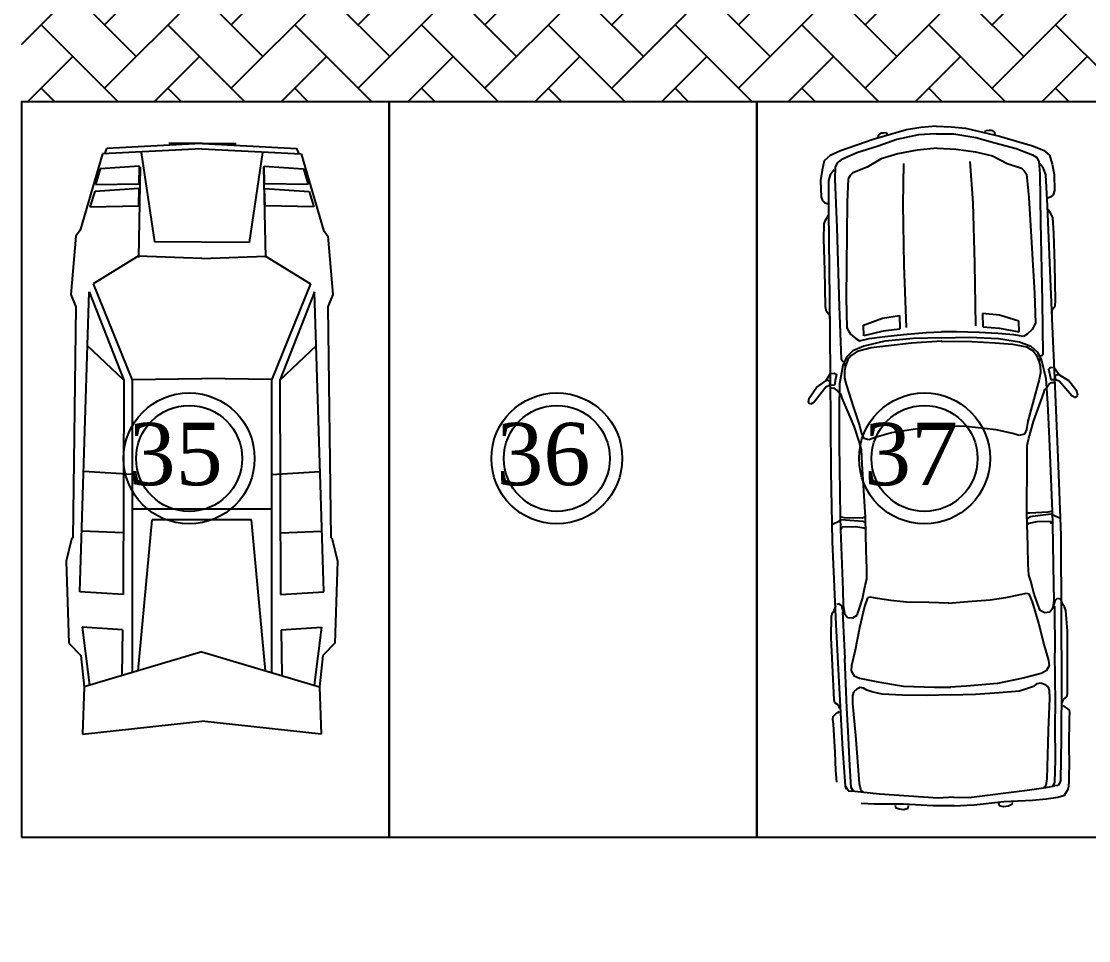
# Model space of a CAD drawing. Header units: millimetres. Extents: x 209.8 to 281.8, y 45 to 110.
# Drawn here: x 209.79 to 217.05, y 73.09 to 79.34 of the extents above; entities that cross this region are included whole.
import ezdxf

# ---------------------------------------------------------------- set-up
doc = ezdxf.new("R2010")
doc.units = ezdxf.units.MM
doc.header["$LTSCALE"] = 0.65
doc.layers.add('cajones', color=235, linetype='Continuous')
doc.layers.add('plazaacceso', color=251, linetype='Continuous')
doc.styles.get("Standard").update_dxf_attribs({"font": 'times.ttf'})

msp = doc.modelspace()

# ---------------------------------------------------------------- hatches: boundary and pattern name
at = {"layer": 'plazaacceso'}
h = msp.add_hatch(dxfattribs=at)
h.set_pattern_fill('AR-HBONE,_O', color=256, scale=0.003)
h.set_pattern_definition([(45, (0, 0), (4e-17, 0.4310523), [0.9144, -0.3048]), (135, (0.21553, 0.21553), (4e-17, 0.4310523), [0.9144, -0.3048])])
h.paths.add_polyline_path([(234.8929, 79.1372, -0.022677), (234.2193, 79.7905), (209.7884, 79.7905), (209.7884, 78.7905), (212.2884, 78.7905), (214.7884, 78.7905), (217.2884, 78.7905), (219.7884, 78.7905), (222.2884, 78.7905), (224.7884, 78.7905), (228.5626, 78.7905), (232.3626, 78.7905), (232.3626, 73.7905), (232.3626, 72.2406), (233.8065, 72.2406, -0.061615), (234.2669, 74.1501, -0.33541), (234.2646, 77.165, 0.262157)])
h.paths.add_polyline_path([(232.3268, 76.7789), (233.2981, 76.5506), (233.2111, 76.1806), (232.2398, 76.4089)], flags=25)
h.paths.add_polyline_path([(232.7684, 77.3775), (233.6738, 76.9856), (233.5229, 76.6369), (232.6175, 77.0288)], flags=24)

# ---------------------------------------------------------------- linework, layer by layer
at = {"color": 0, "linetype": 'ByBlock'}
for p, q in [((215.8077, 78.6007), (215.5808, 78.5335)), ((215.904, 78.615), (215.8077, 78.6007)), ((216.0074, 78.6247), (215.904, 78.615)), ((216.0074, 78.6247), (216.1112, 78.6204)), ((216.1112, 78.6204), (216.2081, 78.6111)), ((216.2081, 78.6111), (216.4382, 78.5558)), ((216.3385, 78.5815), (216.3452, 78.5958)), ((216.3452, 78.5958), (216.3688, 78.5964)), ((216.3688, 78.5964), (216.3853, 78.5969)), ((216.3853, 78.5969), (216.4045, 78.5832)), ((215.5808, 78.5335), (215.3589, 78.4571)), ((215.6131, 78.5626), (215.6112, 78.5437)), ((215.6316, 78.5773), (215.6131, 78.5626)), ((215.7411, 78.533), (215.615, 78.4897)), ((215.648, 78.5777), (215.6316, 78.5773)), ((215.6716, 78.5783), (215.648, 78.5777)), ((215.679, 78.5644), (215.6716, 78.5783)), ((215.8888, 78.5651), (215.7411, 78.533)), ((216.0088, 78.5729), (215.8888, 78.5651)), ((216.0088, 78.5729), (216.129, 78.5714)), ((216.129, 78.5714), (216.2781, 78.547)), ((216.2781, 78.547), (216.4064, 78.5102)), ((216.4045, 78.5832), (216.4073, 78.5645)), ((216.4382, 78.5558), (216.6638, 78.491)), ((211.0157, 78.4708), (210.341, 78.4369)), ((210.355, 78.4376), (210.3694, 78.4739)), ((211.0112, 78.5062), (210.3694, 78.4739)), ((211.0201, 78.5062), (210.791, 78.5062)), ((211.0157, 78.4708), (211.6904, 78.4369)), ((211.0201, 78.5062), (211.2493, 78.5062)), ((211.0201, 78.5062), (211.662, 78.4739)), ((211.6763, 78.4376), (211.662, 78.4739)), ((215.3589, 78.4571), (215.2867, 78.4246)), ((215.615, 78.4897), (215.4701, 78.4435)), ((215.8797, 78.4612), (215.7483, 78.4366)), ((216.0161, 78.4742), (215.8797, 78.4612)), ((216.0161, 78.4742), (216.1435, 78.4681)), ((216.1435, 78.4681), (216.2759, 78.4503)), ((216.2759, 78.4503), (216.3921, 78.4227)), ((216.4064, 78.5102), (216.5535, 78.4717)), ((216.5535, 78.4717), (216.663, 78.4297)), ((216.6638, 78.491), (216.7376, 78.4623)), ((216.7376, 78.4623), (216.7785, 78.428)), ((210.341, 78.4369), (210.188, 77.9184)), ((210.6032, 78.445), (210.6942, 77.8377)), ((211.4282, 78.445), (211.3366, 77.834)), ((211.6904, 78.4369), (211.8434, 77.9184)), ((215.2476, 78.3882), (215.2327, 78.3266)), ((215.2867, 78.4246), (215.2476, 78.3882)), ((215.3351, 78.3763), (215.3218, 78.3454)), ((215.3629, 78.3959), (215.3351, 78.3763)), ((215.4701, 78.4435), (215.3629, 78.3959)), ((215.6337, 78.403), (215.5386, 78.3463)), ((215.7483, 78.4366), (215.6337, 78.403)), ((216.259, 78.1035), (216.24, 78.3834)), ((216.3921, 78.4227), (216.4901, 78.3711)), ((216.663, 78.4297), (216.6918, 78.4116)), ((216.6918, 78.4116), (216.7067, 78.3814)), ((216.7067, 78.3814), (216.7135, 78.3015)), ((216.7785, 78.428), (216.7966, 78.3673)), ((210.3249, 78.3347), (210.2919, 78.2276)), ((210.5924, 78.3521), (210.3249, 78.3347)), ((210.5955, 78.3463), (210.5839, 77.7313)), ((210.5888, 78.2333), (210.5924, 78.3521)), ((211.4359, 78.3463), (211.4474, 77.7313)), ((211.4426, 78.2333), (211.439, 78.3521)), ((211.439, 78.3521), (211.7065, 78.3347)), ((211.7065, 78.3347), (211.7395, 78.2276)), ((215.2327, 78.3266), (215.2227, 78.2556)), ((215.2923, 78.2998), (215.3059, 78.319)), ((215.3059, 78.319), (215.3151, 78.3311)), ((215.3218, 78.3454), (215.3191, 78.2652)), ((215.4429, 78.3085), (215.4246, 78.2891)), ((215.5386, 78.3463), (215.4429, 78.3085)), ((215.7833, 78.0911), (215.7877, 78.3716)), ((216.4901, 78.3711), (216.5876, 78.3383)), ((216.5876, 78.3383), (216.6069, 78.3199)), ((216.6069, 78.3199), (216.6216, 78.2991)), ((216.7238, 78.3559), (216.7141, 78.3675)), ((216.7385, 78.3375), (216.7238, 78.3559)), ((216.7538, 78.2931), (216.7385, 78.3375)), ((216.7966, 78.3673), (216.8102, 78.2969)), ((210.2919, 78.2276), (210.5888, 78.2333)), ((211.7395, 78.2276), (211.4426, 78.2333)), ((215.2227, 78.2556), (215.2256, 78.1449)), ((215.2777, 78.045), (215.2793, 78.2547)), ((215.2793, 78.2547), (215.2923, 78.2998)), ((215.3191, 78.2652), (215.3325, 77.9333)), ((215.411, 78.2676), (215.4034, 78.1072)), ((215.4246, 78.2891), (215.411, 78.2676)), ((216.6216, 78.2991), (216.6376, 78.1393)), ((216.7135, 78.3015), (216.7174, 77.9694)), ((216.7663, 78.0837), (216.7538, 78.2931)), ((216.8102, 78.2969), (216.8131, 78.1863)), ((210.287, 78.1814), (210.2545, 78.0759)), ((210.5897, 78.201), (210.287, 78.1814)), ((210.5861, 78.0822), (210.5897, 78.201)), ((211.4452, 78.0822), (211.4416, 78.201)), ((211.4416, 78.201), (211.7444, 78.1814)), ((211.7444, 78.1814), (211.7768, 78.0759)), ((216.8044, 78.1578), (216.7883, 78.1432)), ((216.8131, 78.1863), (216.8044, 78.1578)), ((215.2256, 78.1449), (215.2358, 78.1169)), ((215.2358, 78.1169), (215.2526, 78.1032)), ((215.2526, 78.1032), (215.274, 78.0967)), ((215.4034, 78.1072), (215.3967, 77.4567)), ((215.7916, 77.679), (215.7833, 78.0911)), ((216.2721, 77.6915), (216.259, 78.1035)), ((216.6376, 78.1393), (216.678, 77.49)), ((216.7883, 78.1432), (216.7673, 78.1356)), ((210.2545, 78.0759), (210.5861, 78.0822)), ((211.7768, 78.0759), (211.4452, 78.0822)), ((215.267, 78.0047), (215.276, 78.019)), ((215.2831, 77.6564), (215.2777, 78.045)), ((216.7811, 77.6954), (216.7663, 78.0837)), ((216.7791, 78.044), (216.7693, 78.0579)), ((216.7914, 78.0255), (216.7791, 78.044)), ((216.8014, 78.0022), (216.7914, 78.0255)), ((215.2449, 77.8556), (215.2469, 77.9617)), ((215.2469, 77.9617), (215.2557, 77.9855)), ((215.2557, 77.9855), (215.267, 78.0047)), ((216.7174, 77.9694), (216.729, 77.4348)), ((216.8089, 77.8963), (216.8014, 78.0022)), ((210.1598, 77.8777), (210.1254, 77.4799)), ((210.188, 77.9184), (210.1598, 77.8777)), ((211.8434, 77.9184), (211.8716, 77.8777)), ((211.8716, 77.8777), (211.906, 77.4799)), ((215.3325, 77.9333), (215.3488, 77.3989)), ((216.8143, 77.6868), (216.8089, 77.8963)), ((211.3366, 77.834), (210.6942, 77.8377)), ((215.2504, 77.6461), (215.2449, 77.8556)), ((210.5832, 77.7398), (210.2777, 77.5528)), ((211.0157, 77.7253), (210.5832, 77.7398)), ((211.0157, 77.7253), (211.4482, 77.7398)), ((211.4482, 77.7398), (211.7536, 77.5528)), ((215.2873, 77.2253), (215.2831, 77.6564)), ((215.8074, 77.2553), (215.7916, 77.679)), ((216.2784, 77.2676), (216.2721, 77.6915)), ((216.7994, 77.2647), (216.7811, 77.6954)), ((216.8208, 77.4372), (216.8143, 77.6868)), ((215.2569, 77.3965), (215.2504, 77.6461)), ((210.2777, 77.5528), (210.5428, 76.8985)), ((211.7536, 77.5528), (211.4886, 76.8985)), ((210.1254, 77.4799), (210.1583, 77.3969)), ((210.1863, 75.4596), (210.2493, 77.4984)), ((210.2493, 77.4984), (210.4861, 76.8967)), ((211.7821, 77.4984), (211.5453, 76.8967)), ((211.8451, 75.4596), (211.7821, 77.4984)), ((211.906, 77.4799), (211.8731, 77.3969)), ((215.3967, 77.4567), (215.402, 77.2542)), ((216.678, 77.49), (216.6833, 77.2876)), ((216.729, 77.4348), (216.7336, 77.0768)), ((216.817, 77.4041), (216.8208, 77.4372)), ((210.1583, 77.3969), (210.1377, 75.8245)), ((211.8731, 77.3969), (211.8937, 75.8245)), ((215.2625, 77.3637), (215.2569, 77.3965)), ((215.2844, 77.336), (215.2625, 77.3637)), ((215.3488, 77.3989), (215.3628, 77.0411)), ((216.7965, 77.3753), (216.817, 77.4041)), ((216.7971, 77.3518), (216.7965, 77.3753)), ((215.285, 77.3124), (215.2844, 77.336)), ((215.5147, 77.2713), (215.6431, 77.3194)), ((215.6431, 77.3194), (215.7581, 77.3365)), ((215.7581, 77.3365), (215.7605, 77.2447)), ((216.4392, 77.3401), (216.3234, 77.3512)), ((216.3234, 77.3512), (216.3258, 77.2594)), ((216.5699, 77.2987), (216.4392, 77.3401)), ((216.5718, 77.2257), (216.5699, 77.2987)), ((216.6833, 77.2876), (216.6744, 77.2661)), ((215.2904, 76.9238), (215.2873, 77.2253)), ((215.402, 77.2542), (215.412, 77.2333)), ((215.412, 77.2333), (215.4267, 77.2101)), ((215.5166, 77.1983), (215.5147, 77.2713)), ((215.6478, 77.23), (215.5166, 77.1983)), ((215.7605, 77.2447), (215.6478, 77.23)), ((215.7874, 77.2077), (215.9402, 77.2211)), ((215.9402, 77.2211), (216.0438, 77.2261)), ((216.1475, 77.2265), (216.0438, 77.2261)), ((216.3009, 77.2211), (216.1475, 77.2265)), ((216.4283, 77.2149), (216.3009, 77.2211)), ((216.3258, 77.2594), (216.4391, 77.2506)), ((216.5369, 77.206), (216.4283, 77.2149)), ((216.4391, 77.2506), (216.5718, 77.2257)), ((216.6609, 77.2422), (216.6264, 77.2107)), ((216.6744, 77.2661), (216.6609, 77.2422)), ((216.8119, 76.9634), (216.7994, 77.2647)), ((215.4267, 77.2101), (215.4629, 77.1804)), ((215.4629, 77.1804), (215.4868, 77.1645)), ((215.4868, 77.1645), (215.5524, 77.1804)), ((215.659, 77.1619), (215.516, 77.1299)), ((215.5524, 77.1804), (215.6605, 77.195)), ((215.8541, 77.1812), (215.659, 77.1619)), ((215.6605, 77.195), (215.7874, 77.2077)), ((215.8407, 77.1502), (215.6833, 77.1319)), ((216.0478, 77.1626), (215.8407, 77.1502)), ((216.0472, 77.1862), (215.8541, 77.1812)), ((216.0425, 77.1861), (216.2356, 77.1911)), ((216.0431, 77.1625), (216.2506, 77.1608)), ((216.2356, 77.1911), (216.4315, 77.182)), ((216.2506, 77.1608), (216.4087, 77.1508)), ((216.4087, 77.1508), (216.5268, 77.1421)), ((216.4315, 77.182), (216.5759, 77.1575)), ((216.5268, 77.1421), (216.6216, 77.1234)), ((216.6033, 77.1936), (216.5369, 77.206)), ((216.5759, 77.1575), (216.6521, 77.1289)), ((216.6264, 77.2107), (216.6033, 77.1936)), ((210.4861, 76.8967), (210.2361, 77.1346)), ((211.5453, 76.8967), (211.7953, 77.1346)), ((215.4414, 77.0974), (215.3978, 77.0538)), ((215.4722, 77.0935), (215.4282, 77.064)), ((215.516, 77.1299), (215.4414, 77.0974)), ((215.5658, 77.1171), (215.4722, 77.0935)), ((215.6833, 77.1319), (215.5658, 77.1171)), ((216.6216, 77.1234), (216.6671, 77.0963)), ((216.6521, 77.1289), (216.6979, 77.0877)), ((216.6671, 77.0963), (216.6889, 77.0709)), ((216.6889, 77.0709), (216.7066, 77.0266)), ((216.6979, 77.0877), (216.7253, 77.0318)), ((216.7336, 77.0768), (216.7269, 77.0625)), ((215.3734, 76.9966), (215.3506, 76.8735)), ((215.3628, 77.0411), (215.3702, 77.0272)), ((215.3702, 77.0272), (215.3797, 77.0251)), ((215.3978, 77.0538), (215.3734, 76.9966)), ((215.3801, 77.011), (215.3923, 76.9924)), ((215.4076, 77.0376), (215.3923, 76.9924)), ((215.4282, 77.064), (215.4076, 77.0376)), ((216.7179, 77.0458), (216.7066, 77.0266)), ((216.7066, 77.0266), (216.7145, 76.9962)), ((216.7145, 76.9962), (216.7181, 76.9468)), ((216.7269, 77.0625), (216.7175, 77.0599)), ((216.7253, 77.0318), (216.7544, 76.9101)), ((215.2582, 76.8923), (215.2899, 76.9426)), ((215.2899, 76.9426), (215.3158, 76.9457)), ((215.2954, 76.2784), (215.2904, 76.9238)), ((215.3158, 76.9457), (215.3301, 76.9366)), ((215.3301, 76.9366), (215.3218, 76.8963)), ((215.3861, 76.9616), (215.385, 76.9121)), ((215.3923, 76.9924), (215.3861, 76.9616)), ((216.7181, 76.9468), (216.7098, 76.9018)), ((216.7855, 76.9839), (216.7716, 76.9741)), ((216.7716, 76.9741), (216.7821, 76.9343)), ((216.7821, 76.9343), (216.7876, 76.9015)), ((216.8114, 76.9822), (216.7855, 76.9839)), ((216.8457, 76.9336), (216.8114, 76.9822)), ((216.8405, 76.3186), (216.8119, 76.9634)), ((216.8178, 76.9211), (216.8245, 76.9355)), ((216.8245, 76.9355), (216.8457, 76.9336)), ((216.9104, 76.8929), (216.8457, 76.9336)), ((210.4861, 76.8967), (210.4813, 75.4407)), ((210.5428, 76.9026), (211.0157, 76.9083)), ((210.5428, 76.9026), (210.5428, 74.91)), ((211.4886, 76.9026), (211.0157, 76.9083)), ((211.4886, 76.9026), (211.4886, 74.91)), ((211.5453, 76.8967), (211.5501, 75.4407)), ((215.1957, 76.8483), (215.2582, 76.8923)), ((215.2794, 76.8952), (215.2582, 76.8923)), ((215.2826, 76.8623), (215.2593, 76.85)), ((215.2868, 76.8813), (215.2794, 76.8952)), ((215.2826, 76.8623), (215.2868, 76.8813)), ((215.3179, 76.8633), (215.2826, 76.8623)), ((215.3218, 76.8963), (215.3179, 76.8633)), ((215.3506, 76.8735), (215.348, 76.7015)), ((215.385, 76.9121), (215.3956, 76.8676)), ((215.3956, 76.8676), (215.4468, 76.7111)), ((216.7098, 76.9018), (216.6668, 76.7429)), ((216.7544, 76.9101), (216.7659, 76.7384)), ((216.7562, 76.8418), (216.7743, 76.8682)), ((216.7743, 76.8682), (216.7905, 76.8827)), ((216.7876, 76.9015), (216.823, 76.9024)), ((216.7905, 76.8827), (216.8117, 76.8809)), ((216.823, 76.9024), (216.8178, 76.9211)), ((216.823, 76.9024), (216.8468, 76.8913)), ((216.8468, 76.8913), (216.9318, 76.7945)), ((216.9641, 76.8236), (216.9104, 76.8929)), ((215.1458, 76.7763), (215.1957, 76.8483)), ((215.2593, 76.85), (215.1795, 76.7489)), ((215.316, 76.8444), (215.2949, 76.8414)), ((215.3329, 76.8307), (215.316, 76.8444)), ((215.3524, 76.8052), (215.3329, 76.8307)), ((215.362, 76.8008), (215.3524, 76.8052)), ((215.3697, 76.7751), (215.362, 76.8008)), ((216.6701, 76.6157), (216.7405, 76.8107)), ((216.7405, 76.8107), (216.7469, 76.8368)), ((216.7469, 76.8368), (216.7562, 76.8418)), ((216.9318, 76.7945), (216.9557, 76.781)), ((216.9557, 76.781), (216.9719, 76.7932)), ((216.9719, 76.7932), (216.9641, 76.8236)), ((215.1395, 76.7455), (215.1458, 76.7763)), ((215.1563, 76.7342), (215.1395, 76.7455)), ((215.1795, 76.7489), (215.1563, 76.7342)), ((215.4501, 76.584), (215.3697, 76.7751)), ((215.4468, 76.7111), (215.4877, 76.5896)), ((216.6668, 76.7429), (216.6323, 76.6194)), ((216.7659, 76.7384), (216.7768, 76.5007)), ((215.348, 76.7015), (215.3495, 76.4635)), ((215.4883, 76.4742), (215.4501, 76.584)), ((215.4877, 76.5896), (215.5009, 76.5334)), ((215.7058, 76.5411), (215.9099, 76.5747)), ((215.9099, 76.5747), (216.0111, 76.5821)), ((216.0111, 76.5821), (216.0629, 76.5834)), ((216.11, 76.5846), (216.0582, 76.5833)), ((216.2114, 76.5826), (216.11, 76.5846)), ((216.4171, 76.5597), (216.2114, 76.5826)), ((216.622, 76.5626), (216.6087, 76.5316)), ((216.6323, 76.6194), (216.622, 76.5626)), ((216.6377, 76.5041), (216.6701, 76.6157)), ((215.5009, 76.5334), (215.5158, 76.5032)), ((215.5158, 76.5032), (215.5514, 76.4947)), ((215.5514, 76.4947), (215.5934, 76.5099)), ((215.5934, 76.5099), (215.7058, 76.5411)), ((216.5308, 76.5343), (216.4171, 76.5597)), ((216.5736, 76.5213), (216.5308, 76.5343)), ((216.6087, 76.5316), (216.5736, 76.5213)), ((216.6272, 76.4544), (216.6377, 76.5041)), ((216.7768, 76.5007), (216.7968, 76.0058)), ((215.3495, 76.4635), (215.3553, 75.9683)), ((215.5014, 76.4251), (215.4883, 76.4742)), ((215.5062, 76.3286), (215.5014, 76.4251)), ((216.6274, 76.3578), (216.6272, 76.4544)), ((216.6251, 75.9919), (216.6274, 76.3578)), ((210.5422, 76.257), (210.2142, 76.2764)), ((211.4891, 76.257), (211.8171, 76.2764)), ((215.3031, 75.802), (215.2954, 76.2784)), ((215.5275, 75.9634), (215.5062, 76.3286)), ((216.8576, 75.8425), (216.8405, 76.3186)), ((210.542, 76.0236), (211.4893, 76.0236)), ((216.6309, 75.7706), (216.6251, 75.9919)), ((216.6368, 75.9946), (216.6297, 75.9968)), ((216.6463, 75.9925), (216.6368, 75.9946)), ((216.7902, 75.9868), (216.6446, 75.9689)), ((216.7687, 76.0004), (216.6463, 75.9925)), ((216.7897, 76.0056), (216.7687, 76.0004)), ((216.8022, 75.98), (216.7902, 75.9868)), ((216.7968, 76.0058), (216.799, 75.9211)), ((216.8498, 75.9601), (216.8022, 75.98)), ((210.5825, 74.9221), (210.6781, 75.9485)), ((211.3533, 75.9485), (210.6781, 75.9485)), ((211.4489, 74.9221), (211.3533, 75.9485)), ((215.3047, 75.9199), (215.3513, 75.9423)), ((215.3513, 75.9423), (215.3629, 75.9497)), ((215.3553, 75.9683), (215.3575, 75.8835)), ((215.3624, 75.9685), (215.3837, 75.9643)), ((215.3629, 75.9497), (215.5093, 75.9393)), ((215.3837, 75.9643), (215.5063, 75.9628)), ((215.5063, 75.9628), (215.5157, 75.9654)), ((215.5093, 75.9393), (215.5261, 75.928)), ((215.5157, 75.9654), (215.5227, 75.968)), ((215.5333, 75.742), (215.5275, 75.9634)), ((216.6387, 75.924), (216.6271, 75.9166)), ((216.6446, 75.9689), (216.6284, 75.9567)), ((216.6926, 75.9348), (216.6387, 75.924)), ((216.7868, 75.9372), (216.6926, 75.9348)), ((216.7943, 75.9209), (216.7868, 75.9372)), ((216.799, 75.9211), (216.8051, 75.5065)), ((210.4817, 75.8597), (210.2003, 75.8714)), ((211.5497, 75.8597), (211.8311, 75.8714)), ((215.3575, 75.8835), (215.373, 75.4693)), ((215.3623, 75.8837), (215.3689, 75.9003)), ((215.3689, 75.9003), (215.4631, 75.9028)), ((215.4631, 75.9028), (215.5175, 75.8948)), ((215.5175, 75.8948), (215.5295, 75.888)), ((216.8605, 75.2771), (216.8576, 75.8425)), ((210.1324, 75.8259), (210.0937, 75.6673)), ((211.8989, 75.8259), (211.9377, 75.6673)), ((215.3296, 75.2372), (215.3031, 75.802)), ((216.6342, 75.6435), (216.6309, 75.7706)), ((215.5366, 75.6149), (215.5333, 75.742)), ((210.0937, 75.6673), (210.1115, 75.1106)), ((211.9377, 75.6673), (211.9199, 75.1106)), ((216.6384, 75.5729), (216.6342, 75.6435)), ((215.5254, 75.5015), (215.5361, 75.5442)), ((215.5361, 75.5442), (215.5366, 75.6149)), ((216.6512, 75.5308), (216.6384, 75.5729)), ((215.5065, 75.4115), (215.5254, 75.5015)), ((216.6748, 75.4419), (216.6512, 75.5308)), ((216.8051, 75.5065), (216.8077, 75.4053)), ((210.4813, 75.4407), (210.1863, 75.4596)), ((211.5501, 75.4407), (211.8451, 75.4596)), ((215.373, 75.4693), (215.3757, 75.368)), ((215.4848, 75.3402), (215.5065, 75.4115)), ((215.5417, 75.4171), (215.522, 75.3601)), ((215.5605, 75.4223), (215.5417, 75.4171)), ((215.6102, 75.4142), (215.5605, 75.4223)), ((215.7001, 75.4), (215.6102, 75.4142)), ((215.8065, 75.3887), (215.7001, 75.4)), ((216.2235, 75.3924), (216.3764, 75.4035)), ((216.3764, 75.4035), (216.4821, 75.4204)), ((216.4821, 75.4204), (216.5711, 75.4392)), ((216.5711, 75.4392), (216.6204, 75.4499)), ((216.6204, 75.4499), (216.6393, 75.4457)), ((216.6393, 75.4457), (216.662, 75.3897)), ((216.7002, 75.3719), (216.6748, 75.4419)), ((216.8077, 75.4053), (216.8021, 75.3486)), ((216.8131, 75.3795), (216.8173, 75.4008)), ((216.8173, 75.4008), (216.8334, 75.4154)), ((216.8334, 75.4154), (216.8523, 75.4112)), ((216.8699, 75.3716), (216.8573, 75.4019)), ((215.3039, 75.3167), (215.3154, 75.3311)), ((215.3154, 75.3311), (215.3263, 75.362)), ((215.3495, 75.3768), (215.3308, 75.3716)), ((215.3664, 75.3631), (215.3495, 75.3768)), ((215.3716, 75.342), (215.3664, 75.3631)), ((215.3842, 75.3117), (215.3716, 75.342)), ((215.3757, 75.368), (215.3842, 75.3117)), ((215.4717, 75.2998), (215.4848, 75.3402)), ((215.522, 75.3601), (215.4881, 75.2131)), ((215.9597, 75.3856), (215.8065, 75.3887)), ((216.0942, 75.382), (215.9597, 75.3856)), ((216.0895, 75.3819), (216.2235, 75.3924)), ((216.662, 75.3897), (216.7035, 75.2447)), ((216.7153, 75.3322), (216.7002, 75.3719)), ((216.7464, 75.3165), (216.7153, 75.3322)), ((216.8021, 75.3486), (216.7817, 75.3198)), ((216.8021, 75.3486), (216.8131, 75.3795)), ((216.8136, 75.3607), (216.8148, 75.0426)), ((216.882, 75.3578), (216.8699, 75.3716)), ((216.8898, 75.332), (216.882, 75.3578)), ((216.9005, 75.1909), (216.8898, 75.332)), ((215.2942, 75.1491), (215.2976, 75.2906)), ((215.2976, 75.2906), (215.3039, 75.3167)), ((215.3721, 75.3232), (215.3875, 75.0055)), ((215.3842, 75.3117), (215.4062, 75.284)), ((215.4062, 75.284), (215.4415, 75.2826)), ((215.4415, 75.2826), (215.4717, 75.2998)), ((216.7817, 75.3198), (216.7464, 75.3165)), ((216.8624, 74.8436), (216.8605, 75.2771)), ((210.2027, 75.2189), (210.2511, 74.8238)), ((210.4771, 75.2004), (210.2027, 75.2189)), ((210.4758, 75.2007), (210.4716, 74.8893)), ((211.5543, 75.2004), (211.8287, 75.2189)), ((211.5556, 75.2007), (211.5597, 74.8893)), ((211.8287, 75.2189), (211.7803, 74.8238)), ((215.3503, 74.8042), (215.3296, 75.2372)), ((215.4881, 75.2131), (215.4567, 75.0615)), ((216.7035, 75.2447), (216.7427, 75.095)), ((216.9021, 74.7669), (216.9005, 75.1909)), ((210.1115, 75.1106), (210.1924, 75.0268)), ((211.9199, 75.1106), (211.8389, 75.0268)), ((215.3146, 74.7256), (215.2942, 75.1491)), ((211.0157, 75.0507), (210.2162, 74.8135)), ((211.0157, 75.0507), (211.8152, 74.8135)), ((215.4567, 75.0615), (215.4335, 74.9572)), ((216.7427, 75.095), (216.7713, 74.992)), ((216.8188, 74.7058), (216.8148, 75.0426)), ((210.1924, 75.0268), (210.2162, 74.8135)), ((211.8389, 75.0268), (211.8152, 74.8135)), ((215.4009, 74.6689), (215.3875, 75.0055)), ((216.7713, 74.992), (216.777, 74.9568)), ((215.4335, 74.9572), (215.4297, 74.9218)), ((215.4297, 74.9218), (215.4518, 74.887)), ((216.7218, 74.9036), (216.6, 74.8721)), ((216.7567, 74.921), (216.7218, 74.9036)), ((216.777, 74.9568), (216.7567, 74.921)), ((215.4518, 74.887), (215.4876, 74.8714)), ((215.4876, 74.8714), (215.6108, 74.8464)), ((215.6108, 74.8464), (215.786, 74.8179)), ((216.4266, 74.8346), (216.2149, 74.8173)), ((216.6, 74.8721), (216.4266, 74.8346)), ((216.6441, 74.8073), (216.6768, 74.8199)), ((216.6768, 74.8199), (216.6976, 74.8346)), ((216.6976, 74.8346), (216.7211, 74.8399)), ((216.7211, 74.8399), (216.7449, 74.8311)), ((216.7449, 74.8311), (216.769, 74.8105)), ((216.8605, 74.4642), (216.8624, 74.8436)), ((210.2162, 74.8135), (210.2037, 74.4909)), ((211.8152, 74.8135), (211.8277, 74.4909)), ((215.3719, 74.4255), (215.3503, 74.8042)), ((215.4453, 74.7761), (215.4388, 74.7524)), ((215.4388, 74.7524), (215.4402, 74.7006)), ((215.4683, 74.7979), (215.4453, 74.7761)), ((215.4916, 74.8079), (215.4683, 74.7979)), ((215.5153, 74.8038), (215.4916, 74.8079)), ((215.5368, 74.7903), (215.5153, 74.8038)), ((215.5701, 74.7793), (215.5368, 74.7903)), ((215.6413, 74.7623), (215.5701, 74.7793)), ((215.7781, 74.7565), (215.6413, 74.7623)), ((215.9408, 74.7537), (215.7781, 74.7565)), ((215.786, 74.8179), (215.9982, 74.8117)), ((216.1104, 74.7581), (215.9408, 74.7537)), ((215.9982, 74.8117), (216.1091, 74.8099)), ((216.2149, 74.8173), (216.1044, 74.8097)), ((216.1057, 74.7579), (216.2753, 74.7624)), ((216.2753, 74.7624), (216.4376, 74.7736)), ((216.4376, 74.7736), (216.574, 74.7866)), ((216.574, 74.7866), (216.6441, 74.8073)), ((216.769, 74.8105), (216.7767, 74.7872)), ((216.7767, 74.7872), (216.778, 74.7354)), ((216.8979, 74.7456), (216.9021, 74.7669)), ((215.3199, 74.7045), (215.3146, 74.7256)), ((215.3439, 74.6886), (215.3199, 74.7045)), ((215.3539, 74.6653), (215.3439, 74.6886)), ((215.4402, 74.7006), (215.46, 74.482)), ((216.778, 74.7354), (216.7696, 74.516)), ((216.8182, 74.5479), (216.8188, 74.7058)), ((216.866, 74.7047), (216.8748, 74.7285)), ((216.8808, 74.6792), (216.8689, 74.6836)), ((216.8748, 74.7285), (216.8979, 74.7456)), ((216.8952, 74.6701), (216.8808, 74.6792)), ((215.3063, 74.5934), (215.3081, 74.6123)), ((215.3081, 74.6123), (215.3266, 74.6293)), ((215.3266, 74.6293), (215.3404, 74.6391)), ((215.3404, 74.6391), (215.3521, 74.6441)), ((215.4098, 74.5113), (215.4009, 74.6689)), ((216.9145, 74.6541), (216.8952, 74.6701)), ((216.9173, 74.6353), (216.9145, 74.6541)), ((216.9159, 74.6), (216.9173, 74.6353)), ((210.2037, 74.4909), (211.0157, 74.5797)), ((211.8277, 74.4909), (211.0157, 74.5797)), ((215.3096, 74.5582), (215.3063, 74.5934)), ((215.3216, 74.3676), (215.3096, 74.5582)), ((216.8196, 74.3147), (216.8182, 74.5479)), ((216.9138, 74.4091), (216.9159, 74.6)), ((215.4205, 74.2783), (215.4098, 74.5113)), ((215.46, 74.482), (215.485, 74.1551)), ((216.7696, 74.516), (216.7616, 74.1883)), ((216.8562, 74.1767), (216.8605, 74.4642)), ((215.3912, 74.1385), (215.3719, 74.4255)), ((216.9146, 74.2866), (216.9138, 74.4091)), ((215.3271, 74.2452), (215.3216, 74.3676)), ((216.8164, 74.1638), (216.8196, 74.3147)), ((215.3339, 74.1653), (215.3271, 74.2452)), ((215.4315, 74.1278), (215.4205, 74.2783)), ((216.912, 74.2064), (216.9146, 74.2866)), ((216.7616, 74.1883), (216.7534, 74.141)), ((216.8562, 74.1767), (216.8382, 74.1432)), ((216.8497, 74.1553), (216.8562, 74.1767)), ((216.9131, 74.164), (216.912, 74.2064)), ((215.3912, 74.1385), (215.4109, 74.1061)), ((215.3988, 74.1175), (215.3912, 74.1385)), ((215.4109, 74.1061), (215.4345, 74.1043)), ((215.4463, 74.1046), (215.4315, 74.1278)), ((215.496, 74.0965), (215.4345, 74.1043)), ((215.485, 74.1551), (215.4957, 74.1083)), ((215.4957, 74.1083), (215.5101, 74.0992)), ((215.6236, 74.0833), (215.496, 74.0965)), ((216.2299, 74.0614), (216.627, 74.1094)), ((216.627, 74.1094), (216.7537, 74.1292)), ((216.7534, 74.141), (216.7395, 74.1312)), ((216.7537, 74.1292), (216.8147, 74.1402)), ((216.8029, 74.1399), (216.8164, 74.1638)), ((216.8382, 74.1432), (216.8147, 74.1402)), ((216.88, 74.076), (216.9071, 74.1214)), ((216.9071, 74.1214), (216.9131, 74.164)), ((216.0226, 74.056), (215.6236, 74.0833)), ((216.1261, 74.0634), (216.0226, 74.056)), ((216.1261, 74.0634), (216.2299, 74.0614)), ((216.2666, 74.0105), (216.4687, 74.0323)), ((216.4388, 74.0032), (216.4336, 74.0219)), ((216.4687, 74.0323), (216.6641, 74.0421)), ((216.5254, 74.0267), (216.5234, 74.0125)), ((216.6641, 74.0421), (216.7557, 74.0515)), ((216.7557, 74.0515), (216.8356, 74.063)), ((216.8356, 74.063), (216.88, 74.076)), ((215.59, 74.0141), (215.498, 74.0188)), ((215.7857, 74.0145), (215.59, 74.0141)), ((215.7293, 74.006), (215.732, 73.9919)), ((215.732, 73.9919), (215.7558, 73.9831)), ((215.7558, 73.9831), (215.7889, 73.9792)), ((215.9886, 74.0033), (215.7857, 74.0145)), ((215.7889, 73.9792), (215.817, 73.987)), ((215.817, 73.987), (215.8212, 74.006)), ((216.13, 74.0046), (215.9886, 74.0033)), ((216.1253, 74.0045), (216.2666, 74.0105)), ((216.4673, 73.9969), (216.4388, 74.0032)), ((216.5001, 74.0025), (216.4673, 73.9969)), ((216.5234, 74.0125), (216.5001, 74.0025))]:
    msp.add_line(p, q, dxfattribs=at)
at = {"layer": 'cajones'}
for points in [[(209.7884, 73.7905), (212.2884, 73.7905), (212.2884, 78.7905), (209.7884, 78.7905)], [(212.2884, 73.7905), (214.7884, 73.7905), (214.7884, 78.7905), (212.2884, 78.7905)], [(214.7884, 73.7905), (217.2884, 73.7905), (217.2884, 78.7905), (214.7884, 78.7905)]]:
    msp.add_lwpolyline(points, close=True, dxfattribs=at)
for centre, radius in [((210.9293, 76.3659), 0.4453), ((213.4293, 76.3659), 0.4453), ((215.9293, 76.3659), 0.4453), ((210.9293, 76.3659), 0.3603), ((213.4293, 76.3659), 0.3603), ((215.9293, 76.3659), 0.3603)]:
    msp.add_circle(centre, radius, dxfattribs=at)

# ---------------------------------------------------------------- texts
for s, p in [('35', (210.5177, 76.184)), ('36', (213.0177, 76.184)), ('37', (215.5177, 76.184))]:
    msp.add_text(s, height=0.42388, dxfattribs=at).set_placement(p)

doc.saveas('drawing.dxf')
